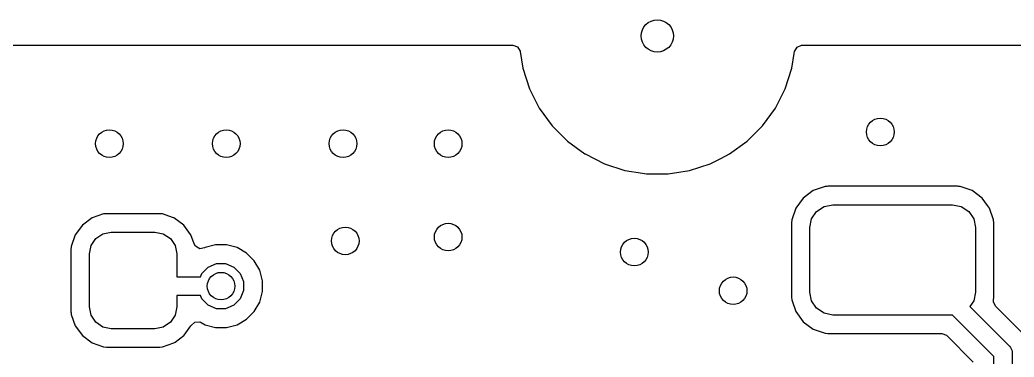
# Model space of a CAD drawing. Extents: x 4.94 to 6.9, y -4.14 to -2.94.
# Drawn here: x 5.158 to 5.5835, y -3.0872 to -2.9428 of the extents above; entities that cross this region are included whole.
import ezdxf

# ---------------------------------------------------------------- set-up
doc = ezdxf.new("R2010")
doc.units = 0
doc.header["$MEASUREMENT"] = 0
doc.layers.add('BLACK', color=7, linetype='CONTINUOUS')

msp = doc.modelspace()

# ---------------------------------------------------------------- linework, layer by layer
at = {"layer": 'BLACK', "linetype": 'CONTINUOUS'}
for p, q in [((5.09897, -2.9536), (5.36899, -2.9536)), ((5.36899, -2.9536), (5.37099, -2.95433)), ((5.37099, -2.95433), (5.37205, -2.95617)), ((5.37205, -2.95617), (5.37206, -2.95623)), ((5.37206, -2.95623), (5.37321, -2.96348)), ((5.48845, -2.96348), (5.48945, -2.95716)), ((5.48945, -2.95716), (5.4896, -2.95623)), ((5.4896, -2.95623), (5.49063, -2.95437)), ((5.49063, -2.95437), (5.49261, -2.9536)), ((5.49261, -2.9536), (5.49267, -2.9536)), ((5.49267, -2.9536), (5.74493, -2.9536)), ((5.37321, -2.96348), (5.37321, -2.96348)), ((5.37321, -2.96348), (5.37608, -2.97232)), ((5.48557, -2.97232), (5.48845, -2.96348)), ((5.37608, -2.97232), (5.37608, -2.97232)), ((5.37608, -2.97232), (5.3803, -2.98061)), ((5.48329, -2.9768), (5.48557, -2.97232)), ((5.48557, -2.97232), (5.48557, -2.97232)), ((5.48557, -2.97232), (5.48557, -2.97232)), ((5.48135, -2.98061), (5.48329, -2.9768)), ((5.3803, -2.98061), (5.3803, -2.98061)), ((5.3803, -2.98061), (5.38577, -2.98813)), ((5.47589, -2.98813), (5.48135, -2.98061)), ((5.38577, -2.98813), (5.38577, -2.98813)), ((5.38577, -2.98813), (5.38577, -2.98813)), ((5.38577, -2.98813), (5.39234, -2.9947)), ((5.46931, -2.99471), (5.47589, -2.98813)), ((5.39234, -2.9947), (5.39234, -2.99471)), ((5.39234, -2.99471), (5.39234, -2.99471)), ((5.39234, -2.99471), (5.39986, -3.00017)), ((5.46179, -3.00017), (5.46931, -2.99471)), ((5.39986, -3.00017), (5.39987, -3.00017)), ((5.39987, -3.00017), (5.40815, -3.00439)), ((5.45798, -3.00211), (5.46179, -3.00017)), ((5.40815, -3.00439), (5.40815, -3.00439)), ((5.40815, -3.00439), (5.40815, -3.00439)), ((5.40815, -3.00439), (5.41699, -3.00727)), ((5.44466, -3.00727), (5.4535, -3.00439)), ((5.4535, -3.00439), (5.45798, -3.00211)), ((5.4535, -3.00439), (5.4535, -3.00439)), ((5.4535, -3.00439), (5.4535, -3.00439)), ((5.41699, -3.00727), (5.41699, -3.00727)), ((5.41699, -3.00727), (5.41699, -3.00727)), ((5.41699, -3.00727), (5.42441, -3.00844)), ((5.42441, -3.00844), (5.42618, -3.00872)), ((5.42618, -3.00872), (5.42618, -3.00872)), ((5.42618, -3.00872), (5.43548, -3.00872)), ((5.43548, -3.00872), (5.44007, -3.00799)), ((5.43548, -3.00872), (5.43548, -3.00872)), ((5.44007, -3.00799), (5.44466, -3.00727)), ((5.44466, -3.00727), (5.44466, -3.00727)), ((5.44466, -3.00727), (5.44466, -3.00727)), ((5.49759, -3.01587), (5.49329, -3.01904)), ((5.50263, -3.0141), (5.49759, -3.01587)), ((5.49759, -3.01587), (5.49759, -3.01587)), ((5.50339, -3.01403), (5.50263, -3.0141)), ((5.50263, -3.0141), (5.50263, -3.0141)), ((5.50383, -3.01399), (5.50339, -3.01403)), ((5.55929, -3.01399), (5.50383, -3.01399)), ((5.55976, -3.01403), (5.55929, -3.01399)), ((5.56048, -3.0141), (5.55976, -3.01403)), ((5.56553, -3.01587), (5.56048, -3.0141)), ((5.56048, -3.0141), (5.56048, -3.0141)), ((5.56983, -3.01904), (5.56553, -3.01587)), ((5.56553, -3.01587), (5.56553, -3.01587)), ((5.49329, -3.01904), (5.49011, -3.02334)), ((5.57218, -3.02222), (5.56983, -3.01904)), ((5.19382, -3.02585), (5.18892, -3.02756)), ((5.19459, -3.02577), (5.19382, -3.02585)), ((5.19382, -3.02585), (5.19382, -3.02585)), ((5.19499, -3.02574), (5.19459, -3.02577)), ((5.21784, -3.02574), (5.19499, -3.02574)), ((5.21828, -3.02578), (5.21784, -3.02574)), ((5.21901, -3.02585), (5.21828, -3.02578)), ((5.22331, -3.02735), (5.21901, -3.02585)), ((5.21901, -3.02585), (5.21901, -3.02585)), ((5.21901, -3.02585), (5.21901, -3.02585)), ((5.49011, -3.02334), (5.48834, -3.02839)), ((5.49011, -3.02334), (5.49011, -3.02334)), ((5.49688, -3.02796), (5.49901, -3.02476)), ((5.49901, -3.02476), (5.5022, -3.02263)), ((5.5022, -3.02263), (5.50597, -3.02188)), ((5.50597, -3.02188), (5.55715, -3.02188)), ((5.55715, -3.02188), (5.56092, -3.02263)), ((5.56092, -3.02263), (5.56411, -3.02476)), ((5.56411, -3.02476), (5.56624, -3.02796)), ((5.57301, -3.02334), (5.57218, -3.02222)), ((5.57477, -3.02839), (5.57301, -3.02334)), ((5.18892, -3.02756), (5.18474, -3.03065)), ((5.22392, -3.02756), (5.22331, -3.02735)), ((5.2281, -3.03065), (5.22392, -3.02756)), ((5.48834, -3.02839), (5.48823, -3.02959)), ((5.48823, -3.02959), (5.48823, -3.06142)), ((5.48834, -3.02839), (5.48834, -3.02839)), ((5.49613, -3.03172), (5.49688, -3.02796)), ((5.56624, -3.02796), (5.56699, -3.03172)), ((5.57489, -3.02959), (5.57477, -3.02839)), ((5.57477, -3.02839), (5.57477, -3.02839)), ((5.57489, -3.06142), (5.57489, -3.02959)), ((5.18474, -3.03065), (5.18165, -3.03483)), ((5.19046, -3.03637), (5.19349, -3.03434)), ((5.19349, -3.03434), (5.19707, -3.03363)), ((5.19707, -3.03363), (5.21577, -3.03363)), ((5.21577, -3.03363), (5.21935, -3.03434)), ((5.21935, -3.03434), (5.22238, -3.03637)), ((5.231, -3.03458), (5.2281, -3.03065)), ((5.49613, -3.05928), (5.49613, -3.03172)), ((5.56699, -3.03172), (5.56699, -3.05928)), ((5.18165, -3.03483), (5.17993, -3.03974)), ((5.18843, -3.0394), (5.19046, -3.03637)), ((5.22238, -3.03637), (5.22441, -3.0394)), ((5.23119, -3.03483), (5.231, -3.03458)), ((5.23254, -3.03869), (5.23119, -3.03483)), ((5.17989, -3.04023), (5.17982, -3.0409)), ((5.17982, -3.0409), (5.17982, -3.0677)), ((5.17993, -3.03974), (5.17989, -3.04023)), ((5.17993, -3.03974), (5.17993, -3.03974)), ((5.18772, -3.04298), (5.18843, -3.0394)), ((5.22441, -3.0394), (5.22512, -3.04298)), ((5.23309, -3.03967), (5.23254, -3.03869)), ((5.23493, -3.04073), (5.23309, -3.03967)), ((5.23703, -3.04036), (5.23493, -3.04073)), ((5.23725, -3.04023), (5.23703, -3.04036)), ((5.24176, -3.03902), (5.23725, -3.04023)), ((5.23725, -3.04023), (5.23725, -3.04023)), ((5.24643, -3.03902), (5.24176, -3.03902)), ((5.24176, -3.03902), (5.24176, -3.03902)), ((5.25094, -3.04023), (5.24643, -3.03902)), ((5.25498, -3.04257), (5.25094, -3.04023)), ((5.25094, -3.04023), (5.25094, -3.04023)), ((5.25829, -3.04587), (5.25498, -3.04257)), ((5.18772, -3.06562), (5.18772, -3.04298)), ((5.22512, -3.04298), (5.22512, -3.05282)), ((5.23863, -3.04858), (5.24217, -3.04711)), ((5.24217, -3.04711), (5.24601, -3.04711)), ((5.24601, -3.04711), (5.24956, -3.04858)), ((5.26062, -3.04991), (5.25829, -3.04587)), ((5.25829, -3.04587), (5.25829, -3.04587)), ((5.25829, -3.04587), (5.25829, -3.04587)), ((5.23528, -3.05282), (5.23591, -3.05129)), ((5.23591, -3.05129), (5.23863, -3.04858)), ((5.24956, -3.04858), (5.25228, -3.05129)), ((5.25228, -3.05129), (5.25375, -3.05484)), ((5.26183, -3.05442), (5.26062, -3.04991)), ((5.22512, -3.05282), (5.23528, -3.05282)), ((5.25375, -3.05484), (5.25375, -3.05868)), ((5.26183, -3.05909), (5.26183, -3.05442)), ((5.25375, -3.05868), (5.25228, -3.06223)), ((5.26062, -3.06361), (5.26183, -3.05909)), ((5.49688, -3.06305), (5.49613, -3.05928)), ((5.56699, -3.05928), (5.56624, -3.06305)), ((5.23528, -3.0607), (5.22512, -3.0607)), ((5.22512, -3.0607), (5.22512, -3.06562)), ((5.23591, -3.06223), (5.23528, -3.0607)), ((5.23863, -3.06494), (5.23591, -3.06223)), ((5.25228, -3.06223), (5.24956, -3.06494)), ((5.25829, -3.06765), (5.26062, -3.06361)), ((5.48823, -3.06142), (5.48834, -3.06262)), ((5.48834, -3.06262), (5.48834, -3.06262)), ((5.48834, -3.06262), (5.49011, -3.06766)), ((5.49901, -3.06624), (5.49688, -3.06305)), ((5.56624, -3.06305), (5.56461, -3.06549)), ((5.57474, -3.06343), (5.57478, -3.06281)), ((5.57564, -3.06536), (5.57474, -3.06343)), ((5.57476, -3.06281), (5.57489, -3.06142)), ((5.57478, -3.06281), (5.57476, -3.06281)), ((5.17982, -3.0677), (5.17986, -3.06813)), ((5.17986, -3.06813), (5.17993, -3.06886)), ((5.18843, -3.0692), (5.18772, -3.06562)), ((5.22512, -3.06562), (5.22441, -3.0692)), ((5.24217, -3.06641), (5.23863, -3.06494)), ((5.24601, -3.06641), (5.24217, -3.06641)), ((5.24956, -3.06494), (5.24601, -3.06641)), ((5.25498, -3.07095), (5.25829, -3.06765)), ((5.49011, -3.06766), (5.49011, -3.06766)), ((5.49011, -3.06766), (5.49329, -3.07197)), ((5.5022, -3.06838), (5.49901, -3.06624)), ((5.50597, -3.06913), (5.5022, -3.06838)), ((5.56461, -3.06549), (5.58158, -3.08246)), ((5.58827, -3.07798), (5.57564, -3.06536)), ((5.17993, -3.06886), (5.17993, -3.06886)), ((5.17993, -3.06886), (5.17993, -3.06886)), ((5.17993, -3.06886), (5.18165, -3.07377)), ((5.19046, -3.07223), (5.18843, -3.0692)), ((5.19349, -3.07426), (5.19046, -3.07223)), ((5.22238, -3.07223), (5.21935, -3.07426)), ((5.22441, -3.0692), (5.22238, -3.07223)), ((5.23129, -3.07357), (5.23287, -3.07214)), ((5.23287, -3.07214), (5.23499, -3.07206)), ((5.23499, -3.07206), (5.23559, -3.07233)), ((5.23559, -3.07233), (5.23725, -3.07329)), ((5.25094, -3.07329), (5.25498, -3.07095)), ((5.49329, -3.07197), (5.49759, -3.07514)), ((5.55711, -3.06913), (5.50597, -3.06913)), ((5.57486, -3.08688), (5.55711, -3.06913)), ((5.18165, -3.07377), (5.18165, -3.07377)), ((5.18165, -3.07377), (5.18165, -3.07377)), ((5.18165, -3.07377), (5.18474, -3.07795)), ((5.19707, -3.07497), (5.19349, -3.07426)), ((5.21577, -3.07497), (5.19707, -3.07497)), ((5.21935, -3.07426), (5.21577, -3.07497)), ((5.22825, -3.07775), (5.23119, -3.07377)), ((5.23119, -3.07377), (5.23129, -3.07357)), ((5.23119, -3.07377), (5.23119, -3.07377)), ((5.23725, -3.07329), (5.23725, -3.07329)), ((5.23725, -3.07329), (5.23725, -3.07329)), ((5.23725, -3.07329), (5.24176, -3.0745)), ((5.24176, -3.0745), (5.24176, -3.0745)), ((5.24176, -3.0745), (5.24643, -3.0745)), ((5.24643, -3.0745), (5.25094, -3.07329)), ((5.24643, -3.0745), (5.24643, -3.0745)), ((5.49759, -3.07514), (5.49759, -3.07514)), ((5.49759, -3.07514), (5.49918, -3.0757)), ((5.49918, -3.0757), (5.50263, -3.07691)), ((5.50263, -3.07691), (5.50383, -3.07702)), ((5.18474, -3.07795), (5.18892, -3.08104)), ((5.18892, -3.08104), (5.18892, -3.08104)), ((5.18892, -3.08104), (5.18892, -3.08104)), ((5.18892, -3.08104), (5.19382, -3.08275)), ((5.21901, -3.08275), (5.22392, -3.08104)), ((5.22392, -3.08104), (5.2244, -3.08068)), ((5.2244, -3.08068), (5.2281, -3.07795)), ((5.2281, -3.07795), (5.22825, -3.07775)), ((5.50383, -3.07702), (5.55255, -3.07702)), ((5.55255, -3.07702), (5.55455, -3.07775)), ((5.55455, -3.07775), (5.55475, -3.07793)), ((5.55475, -3.07793), (5.56606, -3.08924)), ((5.19382, -3.08275), (5.19499, -3.08286)), ((5.19499, -3.08286), (5.19499, -3.08286)), ((5.19499, -3.08286), (5.21784, -3.08286)), ((5.21784, -3.08286), (5.21901, -3.08275)), ((5.21784, -3.08286), (5.21784, -3.08286)), ((5.58158, -3.08246), (5.58207, -3.08306)), ((5.58207, -3.08306), (5.58266, -3.08448)), ((5.58266, -3.08448), (5.58274, -3.08525)), ((5.58274, -3.08525), (5.58274, -3.17325)), ((5.57486, -3.17162), (5.57486, -3.08688))]:
    msp.add_line(p, q, dxfattribs=at)
at = {"layer": 'BLACK'}
for centre, radius in [((5.43083, -2.94965), 0.00689), ((5.43083, -2.94965), 0.00689), ((5.5263, -2.99075), 0.00591), ((5.1963, -2.99575), 0.00591), ((5.2463, -2.99575), 0.00591), ((5.2963, -2.99575), 0.00591), ((5.3413, -2.99575), 0.00591), ((5.3413, -3.03575), 0.00591), ((5.29724, -3.0374), 0.00591), ((5.42098, -3.04217), 0.00591), ((5.24409, -3.05676), 0.00591), ((5.4633, -3.05875), 0.00591)]:
    msp.add_circle(centre, radius, dxfattribs=at)
at = {"layer": 'WHITE'}
for centre in [(5.5263, -2.99075), (5.1963, -2.99575), (5.2463, -2.99575), (5.2963, -2.99575), (5.3413, -2.99575), (5.3413, -3.03575), (5.29724, -3.0374), (5.42098, -3.04217), (5.24409, -3.05676), (5.4633, -3.05875)]:
    msp.add_circle(centre, 0.00591, dxfattribs=at)

doc.saveas('drawing.dxf')
